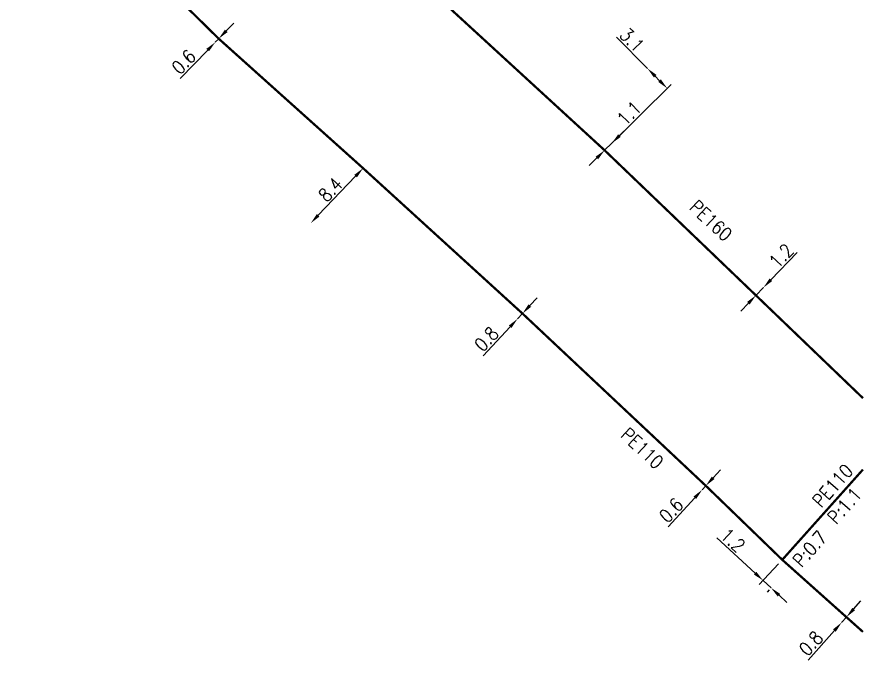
# Model space of a CAD drawing. Header units: millimetres. Extents: x 115427 to 116008, y 128996 to 129983.
# Drawn here: x 115906.4 to 116000.1, y 129625.8 to 129697 of the extents above; entities that cross this region are included whole.
import ezdxf

# ---------------------------------------------------------------- set-up
doc = ezdxf.new("R2010")
doc.units = ezdxf.units.MM
doc.header["$PDMODE"] = 34
doc.linetypes.add('L_25_AP', pattern=[2000, 1000, 1000])
doc.linetypes.add('L_25_PE', pattern=[2000, 1000, 1000])
doc.layers.get('Defpoints').update_dxf_attribs({"linetype": 'CONTINUOUS'})
doc.layers.add('L_150', color=1, linetype='CONTINUOUS')
doc.styles.get("Standard").update_dxf_attribs({"font": 'romans.shx', "width": 0.85})
doc.dimstyles.get("Standard").update_dxf_attribs({"dimtxt": 1.5, "dimasz": 1.2, "dimexe": 0.625, "dimexo": 0.625, "dimgap": 0.25, "dimtad": 1, "dimdec": 1, "dimzin": 0, "dimdsep": 46, "dimtxsty": 'Standard', "dimcen": -0.5, "dimadec": 0, "dimazin": 0, "dimtfac": 1, "dimtdec": 1, "dimtmove": 0, "dimatfit": 3, "dimfxl": 0, "dimtolj": 1, "dimtzin": 0, "dimarcsym": 0})

# ---------------------------------------------------------------- blocks, each defined once
blk = doc.blocks.new('*D47')
at = {"layer": 'Defpoints', "color": 0, "linetype": 'Continuous', "transparency": 16777216}
for p in [(115991.076, 129636.911), (115989.835, 129633.804), (115990.063, 129634.051)]:
    blk.add_point(p, dxfattribs=at)
at = {"layer": 'L_150', "color": 0, "linetype": 'Continuous', "lineweight": -2, "transparency": 16777216}
for p, q in [((115988.074, 129635.434), (115983.834, 129639.359)), ((115990.651, 129636.452), (115988.53, 129634.16)), ((115989.835, 129633.804), (115988.954, 129634.619)), ((115989.639, 129633.592), (115989.41, 129633.345)), ((115990.715, 129632.988), (115991.596, 129632.173))]:
    blk.add_line(p, q, dxfattribs=at)
at = {"layer": 'L_150', "color": 0, "linetype": 'Continuous', "transparency": 16777216}
for points in [[(115988.209, 129635.581), (115987.938, 129635.287), (115988.954, 129634.619)], [(115990.851, 129633.135), (115990.579, 129632.842), (115989.835, 129633.804)]]:
    blk.add_solid(points, dxfattribs=at)
at = {"layer": 'L_150', "color": 0, "linetype": 'Continuous', "transparency": 16777216, "insert": (115985.61, 129639.078), "char_height": 1.5, "attachment_point": 5, "rotation": 317.20593}
blk.add_mtext('\\A1;1.2', dxfattribs=at)
blk = doc.blocks.new('*D48')
at = {"layer": 'Defpoints', "color": 0, "linetype": 'Continuous', "transparency": 16777216}
for p in [(115997.642, 129629.969), (115997.642, 129629.969), (115998.175, 129630.566)]:
    blk.add_point(p, dxfattribs=at)
at = {"layer": 'L_150', "color": 0, "linetype": 'Continuous', "lineweight": -2, "transparency": 16777216}
for p, q in [((115998.975, 129631.46), (115999.775, 129632.355)), ((115998.175, 129630.566), (115997.642, 129629.969)), ((115996.843, 129629.074), (115993.929, 129625.815))]:
    blk.add_line(p, q, dxfattribs=at)
at = {"layer": 'L_150', "color": 0, "linetype": 'Continuous', "transparency": 16777216}
for points in [[(115998.826, 129631.594), (115999.124, 129631.327), (115998.175, 129630.566)], [(115996.693, 129629.208), (115996.992, 129628.941), (115997.642, 129629.969)]]:
    blk.add_solid(points, dxfattribs=at)
at = {"layer": 'L_150', "color": 0, "linetype": 'Continuous', "transparency": 16777216, "insert": (115994.241, 129627.664), "char_height": 1.5, "attachment_point": 5, "rotation": 48.21091}
blk.add_mtext('\\A1;0.8', dxfattribs=at)
blk = doc.blocks.new('*D49')
at = {"layer": 'Defpoints', "color": 0, "linetype": 'Continuous', "transparency": 16777216}
for p in [(115982.619, 129645.102), (115982.214, 129644.66), (115982.214, 129644.66)]:
    blk.add_point(p, dxfattribs=at)
at = {"layer": 'L_150', "color": 0, "linetype": 'Continuous', "lineweight": -2, "transparency": 16777216}
for p, q in [((115983.429, 129645.987), (115984.24, 129646.872)), ((115982.619, 129645.102), (115982.214, 129644.66)), ((115981.403, 129643.775), (115978.451, 129640.551))]:
    blk.add_line(p, q, dxfattribs=at)
at = {"layer": 'L_150', "color": 0, "linetype": 'Continuous', "transparency": 16777216}
for points in [[(115983.282, 129646.122), (115983.577, 129645.852), (115982.619, 129645.102)], [(115981.256, 129643.91), (115981.551, 129643.64), (115982.214, 129644.66)]]:
    blk.add_solid(points, dxfattribs=at)
at = {"layer": 'L_150', "color": 0, "linetype": 'Continuous', "transparency": 16777216, "insert": (115978.784, 129642.396), "char_height": 1.5, "attachment_point": 5, "rotation": 47.52069}
blk.add_mtext('\\A1;0.6', dxfattribs=at)
blk = doc.blocks.new('*D50')
at = {"layer": 'Defpoints', "color": 0, "linetype": 'Continuous', "transparency": 16777216}
for p in [(115962.335, 129664.162), (115961.79, 129663.577), (115961.79, 129663.577)]:
    blk.add_point(p, dxfattribs=at)
at = {"layer": 'L_150', "color": 0, "linetype": 'Continuous', "lineweight": -2, "transparency": 16777216}
for p, q in [((115963.153, 129665.04), (115963.971, 129665.918)), ((115962.335, 129664.162), (115961.79, 129663.577)), ((115960.972, 129662.699), (115957.992, 129659.501))]:
    blk.add_line(p, q, dxfattribs=at)
at = {"layer": 'L_150', "color": 0, "linetype": 'Continuous', "transparency": 16777216}
for points in [[(115963.007, 129665.177), (115963.299, 129664.904), (115962.335, 129664.162)], [(115960.825, 129662.835), (115961.118, 129662.563), (115961.79, 129663.577)]]:
    blk.add_solid(points, dxfattribs=at)
at = {"layer": 'L_150', "color": 0, "linetype": 'Continuous', "transparency": 16777216, "insert": (115958.341, 129661.342), "char_height": 1.5, "attachment_point": 5, "rotation": 47.02575}
blk.add_mtext('\\A1;0.8', dxfattribs=at)
blk = doc.blocks.new('*D51')
at = {"layer": 'Defpoints', "color": 0, "linetype": 'Continuous', "transparency": 16777216}
for p in [(115944.706, 129680.242), (115938.906, 129674.165), (115938.906, 129674.165)]:
    blk.add_point(p, dxfattribs=at)
at = {"layer": 'L_150', "color": 0, "linetype": 'Continuous', "lineweight": -2, "transparency": 16777216}
blk.add_line((115943.877, 129679.374), (115939.735, 129675.033), dxfattribs=at)
at = {"layer": 'L_150', "color": 0, "linetype": 'Continuous', "transparency": 16777216}
for points in [[(115943.732, 129679.512), (115944.022, 129679.236), (115944.706, 129680.242)], [(115939.59, 129675.171), (115939.879, 129674.895), (115938.906, 129674.165)]]:
    blk.add_solid(points, dxfattribs=at)
at = {"layer": 'L_150', "color": 0, "linetype": 'Continuous', "transparency": 16777216, "insert": (115941.083, 129677.894), "char_height": 1.5, "attachment_point": 5, "rotation": 46.33913}
blk.add_mtext('\\A1;8.4', dxfattribs=at)
blk = doc.blocks.new('*D52')
at = {"layer": 'Defpoints', "color": 0, "linetype": 'Continuous', "transparency": 16777216}
for p in [(115928.346, 129694.185), (115928.346, 129694.185), (115928.728, 129694.58)]:
    blk.add_point(p, dxfattribs=at)
at = {"layer": 'L_150', "color": 0, "linetype": 'Continuous', "lineweight": -2, "transparency": 16777216}
for p, q in [((115929.561, 129695.443), (115930.395, 129696.306)), ((115928.728, 129694.58), (115928.346, 129694.185)), ((115927.512, 129693.322), (115924.475, 129690.177))]:
    blk.add_line(p, q, dxfattribs=at)
at = {"layer": 'L_150', "color": 0, "linetype": 'Continuous', "transparency": 16777216}
for points in [[(115929.418, 129695.582), (115929.705, 129695.304), (115928.728, 129694.58)], [(115927.368, 129693.46), (115927.656, 129693.183), (115928.346, 129694.185)]]:
    blk.add_solid(points, dxfattribs=at)
at = {"layer": 'L_150', "color": 0, "linetype": 'Continuous', "transparency": 16777216, "insert": (115924.857, 129692.013), "char_height": 1.5, "attachment_point": 5, "rotation": 45.99139}
blk.add_mtext('\\A1;0.6', dxfattribs=at)
blk = doc.blocks.new('*D65')
at = {"layer": 'Defpoints', "color": 0, "linetype": 'Continuous', "transparency": 16777216}
for p in [(115976.171, 129691.284), (115976.171, 129691.284), (115971.422, 129682.228)]:
    blk.add_point(p, dxfattribs=at)
at = {"layer": 'L_150', "color": 0, "linetype": 'Continuous', "lineweight": -2, "transparency": 16777216}
for p, q in [((115976.171, 129691.284), (115972.754, 129694.739)), ((115977.507, 129689.933), (115977.015, 129690.431)), ((115971.867, 129682.667), (115978.795, 129689.52))]:
    blk.add_line(p, q, dxfattribs=at)
at = {"layer": 'L_150', "color": 0, "linetype": 'Continuous', "transparency": 16777216}
for points in [[(115977.157, 129690.572), (115976.872, 129690.29), (115976.171, 129691.284)], [(115977.649, 129690.074), (115977.365, 129689.793), (115978.351, 129689.08)]]:
    blk.add_solid(points, dxfattribs=at)
at = {"layer": 'L_150', "color": 0, "linetype": 'Continuous', "transparency": 16777216, "insert": (115974.452, 129694.444), "char_height": 1.5, "attachment_point": 5, "rotation": 314.68404}
blk.add_mtext('\\A1;3.1', dxfattribs=at)
blk = doc.blocks.new('*D66')
at = {"layer": 'Defpoints', "color": 0, "linetype": 'Continuous', "transparency": 16777216}
for p in [(115972.204, 129683.001), (115972.204, 129683.001), (115971.422, 129682.228)]:
    blk.add_point(p, dxfattribs=at)
at = {"layer": 'L_150', "color": 0, "linetype": 'Continuous', "lineweight": -2, "transparency": 16777216}
for p, q in [((115973.058, 129683.845), (115975.777, 129686.535)), ((115971.422, 129682.228), (115972.204, 129683.001)), ((115970.569, 129681.384), (115969.716, 129680.54))]:
    blk.add_line(p, q, dxfattribs=at)
at = {"layer": 'L_150', "color": 0, "linetype": 'Continuous', "transparency": 16777216}
for points in [[(115972.917, 129683.987), (115973.198, 129683.703), (115972.204, 129683.001)], [(115970.428, 129681.526), (115970.71, 129681.242), (115971.422, 129682.228)]]:
    blk.add_solid(points, dxfattribs=at)
at = {"layer": 'L_150', "color": 0, "linetype": 'Continuous', "transparency": 16777216, "insert": (115974.141, 129686.323), "char_height": 1.5, "attachment_point": 5, "rotation": 44.68404}
blk.add_mtext('\\A1;1.1', dxfattribs=at)
blk = doc.blocks.new('*D67')
at = {"layer": 'Defpoints', "color": 0, "linetype": 'Continuous', "transparency": 16777216}
for p in [(115988.992, 129667.04), (115988.992, 129667.04), (115988.161, 129666.174)]:
    blk.add_point(p, dxfattribs=at)
at = {"layer": 'L_150', "color": 0, "linetype": 'Continuous', "lineweight": -2, "transparency": 16777216}
for p, q in [((115989.824, 129667.905), (115992.725, 129670.927)), ((115988.161, 129666.174), (115988.992, 129667.04)), ((115987.33, 129665.309), (115986.499, 129664.443))]:
    blk.add_line(p, q, dxfattribs=at)
at = {"layer": 'L_150', "color": 0, "linetype": 'Continuous', "transparency": 16777216}
for points in [[(115989.679, 129668.044), (115989.968, 129667.767), (115988.992, 129667.04)], [(115987.186, 129665.447), (115987.474, 129665.17), (115988.161, 129666.174)]]:
    blk.add_solid(points, dxfattribs=at)
at = {"layer": 'L_150', "color": 0, "linetype": 'Continuous', "transparency": 16777216, "insert": (115990.969, 129670.541), "char_height": 1.5, "attachment_point": 5, "rotation": 46.15776}
blk.add_mtext('\\A1;1.2', dxfattribs=at)

msp = doc.modelspace()

# ---------------------------------------------------------------- linework, layer by layer
at = {"layer": 'L_150', "linetype": 'L_25_AP', "const_width": 0.25, "flags": 128}
msp.add_lwpolyline([(116000, 129654.804), (115988.161, 129666.174), (115971.422, 129682.228), (115950.924, 129701.04), (115920.613, 129727.892), (115918.832, 129729.639), (115916.587, 129732.877), (115913.475, 129735.957), (115909.582, 129740.322), (115909.717, 129742.895), (115907.827, 129756.233)], dxfattribs=at)
at = {"layer": 'L_150', "linetype": 'L_25_PE', "const_width": 0.25, "flags": 128}
for points in [[(116000, 129628.935), (115998.175, 129630.566), (115991.076, 129636.911), (115982.619, 129645.102), (115962.335, 129664.162), (115944.706, 129680.242), (115928.728, 129694.58), (115908.882, 129714.115), (115906.531, 129716.292)], [(115991.076, 129636.911), (116000, 129646.896)]]:
    msp.add_lwpolyline(points, dxfattribs=at)

# ---------------------------------------------------------------- texts
at = {"layer": 'L_150', "linetype": 'Continuous', "width": 0.85}
for s, rotation, p in [('PE160', 316.78174, (115980.678, 129675.781)), ('PE110', 316.78174, (115973.08, 129650.578)), ('PE110', 48.21091, (115995.391, 129642.574)), ('P:1.1', 48.21091, (115997.046, 129640.744)), ('P:0.7', 48.21091, (115993.209, 129635.968))]:
    msp.add_text(s, height=1.5, rotation=rotation, dxfattribs=at).set_placement(p)

# ---------------------------------------------------------------- dimensions: what is measured, and where the dimension line sits
at = {"layer": 'L_150', "linetype": 'Continuous'}
for base, p1, p2, angle, picture, middle in [((115928.346, 129694.185), (115928.728, 129694.58), (115928.346, 129694.185), 45.99139, '*D52', (115925.576, 129691.318)), ((115976.171, 129691.284), (115971.422, 129682.228), (115976.171, 129691.284), 314.68404, '*D65', (115973.741, 129693.741)), ((115938.906, 129674.165), (115944.706, 129680.242), (115938.906, 129674.165), 46.33913, '*D51', (115941.806, 129677.204)), ((115989.835, 129633.804), (115991.076, 129636.911), (115990.063, 129634.051), 137.20593, '*D47', (115984.931, 129638.344))]:
    dim = msp.add_linear_dim(base=base, p1=p1, p2=p2, angle=angle, dimstyle='Standard', dxfattribs=at)
    dim.commit()
    dim.dimension.update_dxf_attribs({"geometry": picture, "text_midpoint": middle, "dimtype": 160})
for base, p1, p2, angle, picture, middle in [((115972.204, 129683.001), (115971.422, 129682.228), (115972.204, 129683.001), 224.68404, '*D66', (115974.844, 129685.612)), ((115988.992, 129667.04), (115988.161, 129666.174), (115988.992, 129667.04), 226.15776, '*D67', (115991.69, 129669.849)), ((115961.79, 129663.577), (115962.335, 129664.162), (115961.79, 129663.577), 47.02575, '*D50', (115959.073, 129660.661)), ((115982.214, 129644.66), (115982.619, 129645.102), (115982.214, 129644.66), 47.52069, '*D49', (115979.522, 129641.72)), ((115997.642, 129629.969), (115998.175, 129630.566), (115997.642, 129629.969), 48.21091, '*D48', (115994.986, 129626.997))]:
    dim = msp.add_linear_dim(base=base, p1=p1, p2=p2, angle=angle, dimstyle='Standard', override={"dimscale": 1, "dimlfac": 1, "dimlunit": 2}, dxfattribs=at)
    dim.commit()
    dim.dimension.update_dxf_attribs({"geometry": picture, "text_midpoint": middle, "dimtype": 160})

doc.saveas('drawing.dxf')
